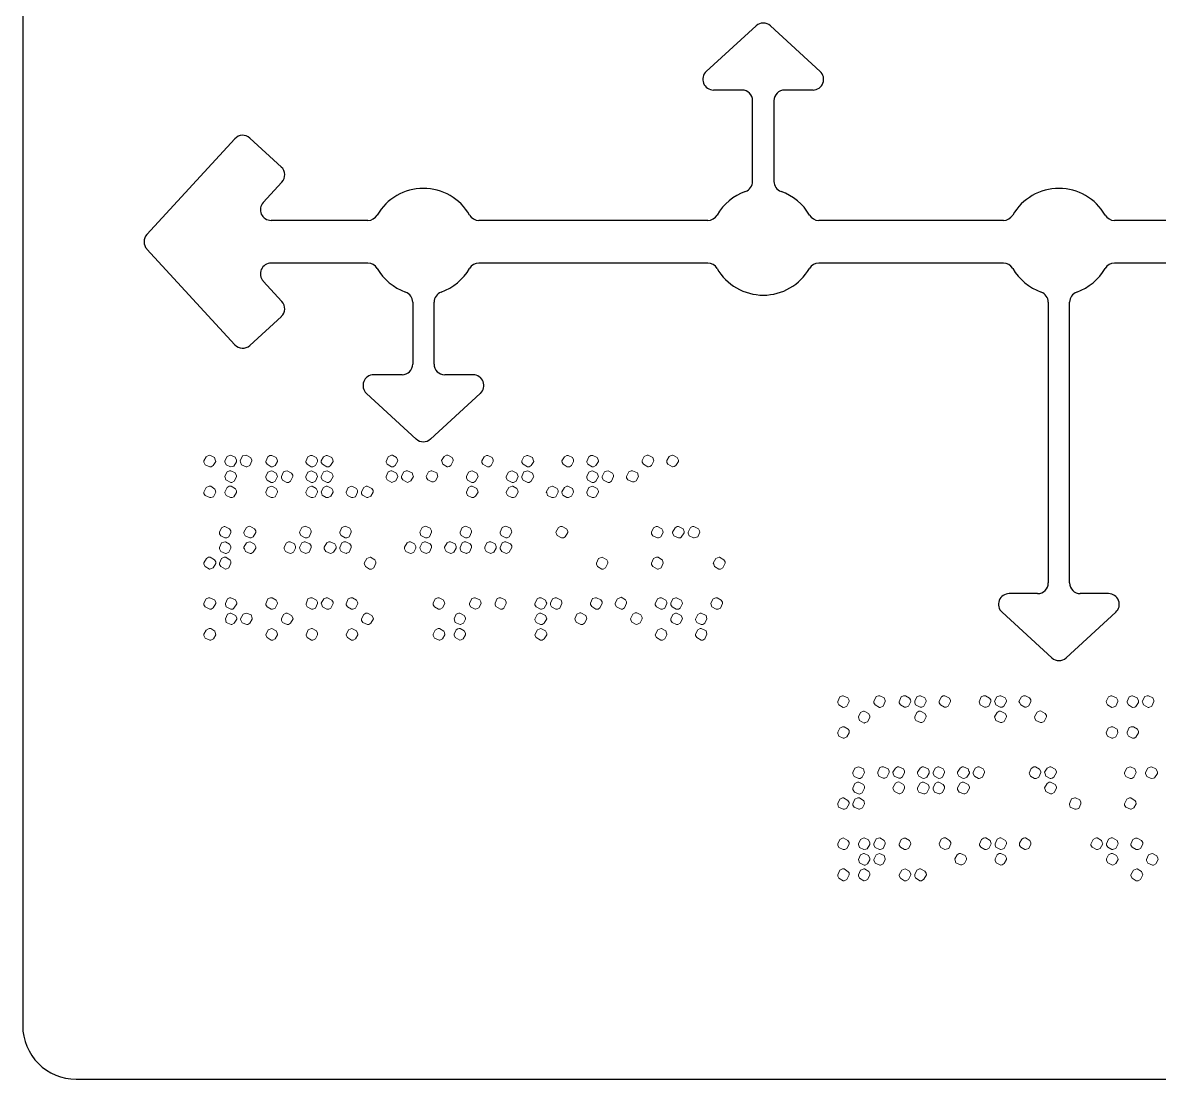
# Model space of a CAD drawing. Header units: millimetres. Extents: x 4903 to 8718, y 642 to 2401.
# Drawn here: x 4903.4 to 5116.4, y 648.4 to 846.4 of the extents above; entities that cross this region are included whole.
import ezdxf

# ---------------------------------------------------------------- set-up
doc = ezdxf.new("R2010")
doc.units = ezdxf.units.MM

msp = doc.modelspace()

# ---------------------------------------------------------------- linework, layer by layer
for p, q in [((5031.48, 837.24), (5040.8, 845.79)), ((5043.5, 845.79), (5052.82, 837.24)), ((5038.15, 833.76), (5032.83, 833.76)), ((5051.47, 833.76), (5046.15, 833.76)), ((5040.15, 816.64), (5040.15, 831.76)), ((5044.15, 831.76), (5044.15, 816.64)), ((4943.12, 824.62), (4926.65, 806.68)), ((4951.84, 819.33), (4945.94, 824.74)), ((4948.44, 812.68), (4951.96, 816.51)), ((4968.07, 809.33), (4949.92, 809.33)), ((5031.76, 809.33), (4988.85, 809.33)), ((5087.16, 809.33), (5052.54, 809.33)), ((5175.79, 809.33), (5107.95, 809.33)), ((4926.65, 803.97), (4943.12, 786.03)), ((4968.07, 801.33), (4949.92, 801.33)), ((5031.76, 801.33), (4988.85, 801.33)), ((5087.16, 801.33), (5052.54, 801.33)), ((5175.79, 801.33), (5107.95, 801.33)), ((4951.96, 794.15), (4948.44, 797.97)), ((4976.46, 794.01), (4976.46, 782.4)), ((4980.46, 782.4), (4980.46, 794.01)), ((5095.56, 794.01), (5095.56, 741.4)), ((5099.56, 741.4), (5099.56, 794.01)), ((4945.94, 785.91), (4951.84, 791.32)), ((4974.46, 780.4), (4969.14, 780.4)), ((4987.78, 780.4), (4982.46, 780.4)), ((4967.79, 776.92), (4977.11, 768.37)), ((4979.81, 768.37), (4989.13, 776.92)), ((5093.56, 739.4), (5088.24, 739.4)), ((5106.87, 739.4), (5101.56, 739.4)), ((5086.89, 735.93), (5096.2, 727.38)), ((5098.91, 727.38), (5108.23, 735.93))]:
    msp.add_line(p, q)
msp.add_lwpolyline([(4903.38, 935.42), (4903.38, 658.42, 0.414214), (4913.38, 648.42), (5313.38, 648.42, 0.414214), (5323.38, 658.42), (5323.38, 935.42, 0.414214), (5313.38, 945.42), (4913.38, 945.42, 0.414214)], format="xyb", close=True)
at = {"color": 139, "lineweight": 0}
for points in [[(4938.44, 765.36), (4938.21, 765.28), (4937.73, 765.05), (4937.34, 764.26), (4937.34, 764.02), (4937.58, 763.55), (4938.44, 763.15), (4938.44, 763.15), (4938.68, 763.15), (4939.07, 763.39), (4939.55, 764.18), (4939.47, 764.49), (4939.31, 764.89)], [(4942.31, 765.36), (4942.15, 765.28), (4941.67, 765.12), (4941.28, 764.26), (4941.28, 764.1), (4941.52, 763.55), (4942.31, 763.15), (4942.7, 763.23), (4942.94, 763.31), (4943.41, 764.1), (4943.41, 764.41), (4943.17, 764.97)], [(4945.22, 765.36), (4945.06, 765.28), (4944.59, 765.2), (4944.12, 764.26), (4944.2, 764.02), (4944.35, 763.55), (4945.22, 763.15), (4945.38, 763.15), (4945.93, 763.39), (4946.32, 764.26), (4946.32, 764.49), (4946.09, 764.89)], [(4950.03, 765.28), (4949.95, 765.28), (4949.71, 765.28), (4949.32, 765.05), (4948.93, 764.18), (4948.93, 764.02), (4949.16, 763.63), (4949.95, 763.15), (4950.19, 763.15), (4950.66, 763.39), (4951.13, 764.18), (4951.13, 764.26), (4951.05, 764.49), (4950.9, 764.89)], [(4957.59, 765.28), (4957.44, 765.28), (4957.28, 765.28), (4956.81, 765.05), (4956.41, 764.18), (4956.41, 764.02), (4956.65, 763.63), (4957.44, 763.15), (4957.75, 763.15), (4958.22, 763.39), (4958.62, 764.18), (4958.62, 764.26), (4958.62, 764.49), (4958.38, 764.89)], [(4960.43, 765.28), (4960.27, 765.28), (4959.72, 765.05), (4959.33, 764.26), (4959.33, 763.94), (4959.56, 763.63), (4960.35, 763.15), (4960.51, 763.15), (4960.75, 763.15), (4961.06, 763.39), (4961.53, 764.18), (4961.46, 764.49), (4961.3, 764.89)], [(4972.65, 765.36), (4972.49, 765.36), (4972.33, 765.28), (4971.86, 765.05), (4971.46, 764.18), (4971.46, 764.02), (4971.7, 763.63), (4972.49, 763.15), (4972.8, 763.15), (4973.2, 763.39), (4973.67, 764.26), (4973.67, 764.26), (4973.59, 764.49), (4973.44, 764.89)], [(4983.05, 765.36), (4982.81, 765.36), (4982.34, 765.12), (4981.87, 764.34), (4981.95, 764.02), (4982.1, 763.63), (4982.89, 763.15), (4983.05, 763.15), (4983.29, 763.23), (4983.6, 763.39), (4984.07, 764.26), (4984.07, 764.49), (4983.84, 764.89)], [(4990.54, 765.28), (4990.3, 765.28), (4989.83, 765.05), (4989.43, 764.26), (4989.43, 763.94), (4989.59, 763.63), (4990.46, 763.15), (4990.54, 763.15), (4990.77, 763.15), (4991.17, 763.39), (4991.56, 764.18), (4991.56, 764.49), (4991.33, 764.89)], [(4998.02, 765.28), (4997.87, 765.28), (4997.31, 765.05), (4996.92, 764.26), (4996.92, 763.94), (4997.16, 763.63), (4997.95, 763.15), (4998.1, 763.15), (4998.26, 763.15), (4998.65, 763.39), (4999.13, 764.18), (4999.05, 764.49), (4998.89, 764.89)], [(5005.59, 765.28), (5005.35, 765.28), (5004.88, 765.05), (5004.41, 764.26), (5004.49, 763.94), (5004.64, 763.63), (5005.43, 763.15), (5005.59, 763.15), (5005.83, 763.15), (5006.22, 763.39), (5006.61, 764.18), (5006.61, 764.49), (5006.38, 764.89)], [(5010.24, 765.28), (5010.08, 765.28), (5009.85, 765.28), (5009.45, 765.05), (5009.06, 764.18), (5009.06, 764.02), (5009.29, 763.63), (5010.08, 763.15), (5010.32, 763.15), (5010.79, 763.39), (5011.26, 764.18), (5011.26, 764.26), (5011.19, 764.49), (5011.03, 764.89)], [(5020.56, 765.36), (5020.41, 765.36), (5019.85, 765.12), (5019.46, 764.34), (5019.46, 764.02), (5019.7, 763.63), (5020.49, 763.15), (5020.64, 763.15), (5020.88, 763.23), (5021.19, 763.39), (5021.67, 764.26), (5021.59, 764.49), (5021.43, 764.89)], [(5025.13, 765.36), (5025.21, 765.36), (5026, 764.89), (5026.24, 764.41), (5026.24, 764.18), (5025.77, 763.39), (5025.45, 763.23), (5025.21, 763.15), (5025.21, 763.15), (5025.13, 763.15), (5024.27, 763.63), (5024.11, 763.94), (5024.11, 764.18), (5024.11, 764.18), (5024.11, 764.34), (5024.5, 765.12), (5024.9, 765.28), (5025.13, 765.36), (5025.13, 765.36), (5025.13, 765.36)], [(4942.38, 762.44), (4942.15, 762.44), (4941.67, 762.21), (4941.28, 761.42), (4941.28, 761.34), (4941.44, 760.71), (4942.38, 760.24), (4942.54, 760.24), (4943.01, 760.47), (4943.41, 761.26), (4943.41, 761.5), (4943.17, 762.05)], [(4950.03, 762.44), (4949.79, 762.37), (4949.32, 762.13), (4948.93, 761.34), (4948.93, 761.1), (4949.16, 760.63), (4949.95, 760.24), (4950.26, 760.24), (4950.66, 760.47), (4951.13, 761.34), (4950.9, 761.97)], [(4952.94, 762.44), (4952.63, 762.37), (4952.24, 762.21), (4951.84, 761.34), (4951.84, 761.34), (4951.84, 761.1), (4952.08, 760.63), (4952.87, 760.24), (4953.18, 760.24), (4953.57, 760.47), (4953.97, 761.34), (4953.97, 761.58), (4953.73, 761.97)], [(4957.52, 762.44), (4957.28, 762.37), (4956.81, 762.13), (4956.41, 761.34), (4956.41, 761.1), (4956.65, 760.63), (4957.52, 760.24), (4957.75, 760.24), (4958.22, 760.47), (4958.62, 761.34), (4958.38, 761.97)], [(4960.43, 762.44), (4960.2, 762.37), (4959.72, 762.21), (4959.33, 761.34), (4959.33, 761.34), (4959.33, 761.1), (4959.56, 760.63), (4960.43, 760.24), (4960.67, 760.24), (4961.06, 760.47), (4961.53, 761.34), (4961.46, 761.58), (4961.3, 761.97)], [(4972.57, 762.44), (4972.33, 762.44), (4971.86, 762.21), (4971.46, 761.34), (4971.46, 761.1), (4971.7, 760.71), (4972.57, 760.24), (4972.8, 760.32), (4973.28, 760.55), (4973.67, 761.34), (4973.44, 761.97)], [(4975.48, 762.44), (4975.25, 762.44), (4974.78, 762.21), (4974.38, 761.42), (4974.38, 761.34), (4974.38, 761.1), (4974.62, 760.71), (4975.48, 760.24), (4975.72, 760.32), (4976.11, 760.55), (4976.59, 761.34), (4976.51, 761.58), (4976.35, 762.05)], [(4980.06, 762.44), (4979.9, 762.44), (4979.42, 762.21), (4978.95, 761.34), (4979.03, 761.1), (4979.27, 760.71), (4980.06, 760.32), (4980.37, 760.32), (4980.76, 760.55), (4981.16, 761.34), (4981, 762.05)], [(4987.62, 762.44), (4987.38, 762.37), (4986.91, 762.13), (4986.52, 761.34), (4986.52, 761.1), (4986.75, 760.63), (4987.54, 760.24), (4987.86, 760.24), (4988.25, 760.47), (4988.72, 761.34), (4988.49, 761.97)], [(4995.11, 762.44), (4994.87, 762.37), (4994.4, 762.13), (4994, 761.34), (4994, 761.1), (4994.24, 760.63), (4995.11, 760.24), (4995.34, 760.24), (4995.82, 760.47), (4996.21, 761.34), (4995.98, 761.97)], [(4998.02, 762.44), (4997.79, 762.37), (4997.31, 762.21), (4996.92, 761.34), (4996.92, 761.34), (4996.92, 761.1), (4997.16, 760.63), (4998.02, 760.24), (4998.26, 760.24), (4998.65, 760.47), (4999.13, 761.34), (4999.05, 761.58), (4998.89, 761.97)], [(5010.16, 762.44), (5009.92, 762.37), (5009.45, 762.13), (5009.06, 761.34), (5009.06, 761.1), (5009.29, 760.63), (5010.08, 760.24), (5010.4, 760.24), (5010.79, 760.47), (5011.26, 761.34), (5011.03, 761.97)], [(5013.08, 762.44), (5012.76, 762.37), (5012.37, 762.21), (5011.97, 761.34), (5011.97, 761.34), (5011.97, 761.1), (5012.21, 760.63), (5013.08, 760.24), (5013.31, 760.24), (5013.71, 760.47), (5014.1, 761.34), (5014.1, 761.58), (5013.87, 761.97)], [(5017.65, 762.44), (5017.41, 762.44), (5016.94, 762.21), (5016.54, 761.34), (5016.54, 761.1), (5016.78, 760.71), (5017.65, 760.32), (5017.96, 760.32), (5018.36, 760.55), (5018.75, 761.34), (5018.59, 762.05)], [(4938.6, 759.53), (4938.29, 759.53), (4937.73, 759.29), (4937.34, 758.43), (4937.34, 758.19), (4937.58, 757.79), (4938.44, 757.4), (4938.6, 757.4), (4939.15, 757.56), (4939.55, 758.43), (4939.47, 758.82), (4939.39, 758.98)], [(4942.46, 759.53), (4942.31, 759.53), (4942.07, 759.53), (4941.67, 759.29), (4941.28, 758.43), (4941.28, 758.27), (4941.52, 757.79), (4942.31, 757.4), (4942.38, 757.4), (4942.62, 757.4), (4942.94, 757.56), (4943.41, 758.35), (4943.41, 758.66), (4943.25, 759.06)], [(4950.03, 759.53), (4950.03, 759.53), (4949.32, 759.29), (4948.93, 758.43), (4948.93, 758.27), (4949.16, 757.79), (4949.95, 757.4), (4950.26, 757.4), (4950.66, 757.56), (4951.13, 758.43), (4951.13, 758.58), (4950.9, 759.13)], [(4957.59, 759.53), (4957.52, 759.53), (4956.89, 759.29), (4956.41, 758.43), (4956.41, 758.27), (4956.65, 757.79), (4957.44, 757.4), (4957.75, 757.4), (4958.15, 757.56), (4958.62, 758.43), (4958.62, 758.58), (4958.38, 759.13)], [(4960.43, 759.53), (4960.27, 759.53), (4959.72, 759.29), (4959.33, 758.5), (4959.41, 758.11), (4959.49, 757.87), (4960.27, 757.4), (4960.59, 757.4), (4961.14, 757.64), (4961.53, 758.43), (4961.46, 758.74), (4961.3, 759.13)], [(4965.08, 759.53), (4965.08, 759.53), (4964.37, 759.29), (4963.98, 758.43), (4963.98, 758.27), (4964.21, 757.79), (4965, 757.4), (4965.24, 757.4), (4965.71, 757.56), (4966.11, 758.43), (4966.11, 758.43), (4966.11, 758.74), (4965.95, 759.13)], [(4967.92, 759.53), (4967.76, 759.53), (4967.29, 759.29), (4966.89, 758.5), (4966.89, 758.11), (4967.05, 757.87), (4967.84, 757.4), (4968.08, 757.4), (4968.63, 757.64), (4969.02, 758.43), (4969.02, 758.74), (4968.79, 759.13)], [(4987.62, 759.53), (4987.38, 759.53), (4986.91, 759.29), (4986.52, 758.43), (4986.52, 758.27), (4986.75, 757.79), (4987.54, 757.4), (4987.86, 757.4), (4988.25, 757.64), (4988.72, 758.43), (4988.49, 759.13)], [(4995.19, 759.53), (4995.11, 759.53), (4994.48, 759.29), (4994, 758.43), (4994, 758.27), (4994.24, 757.79), (4995.03, 757.4), (4995.34, 757.4), (4995.74, 757.56), (4996.21, 758.43), (4996.21, 758.43), (4996.13, 758.74), (4995.98, 759.13)], [(5002.67, 759.53), (5002.6, 759.53), (5001.96, 759.29), (5001.49, 758.43), (5001.57, 758.27), (5001.73, 757.79), (5002.52, 757.4), (5002.83, 757.4), (5003.3, 757.56), (5003.7, 758.43), (5003.7, 758.43), (5003.7, 758.74), (5003.54, 759.13)], [(5005.51, 759.53), (5005.35, 759.53), (5004.88, 759.29), (5004.41, 758.5), (5004.49, 758.11), (5004.57, 757.87), (5005.35, 757.4), (5005.67, 757.4), (5006.22, 757.64), (5006.61, 758.43), (5006.54, 758.74), (5006.38, 759.13)], [(5010.16, 759.53), (5010.16, 759.53), (5009.45, 759.29), (5009.06, 758.43), (5009.06, 758.27), (5009.29, 757.79), (5010.08, 757.4), (5010.4, 757.4), (5010.79, 757.56), (5011.26, 758.43), (5011.26, 758.58), (5011.03, 759.13)], [(4941.28, 751.96), (4941.12, 751.96), (4940.65, 751.73), (4940.26, 750.94), (4940.26, 750.62), (4940.49, 750.23), (4941.28, 749.83), (4941.36, 749.83), (4941.6, 749.83), (4941.99, 750.07), (4942.38, 750.86), (4942.38, 751.17), (4942.15, 751.57)], [(4945.93, 752.04), (4945.69, 751.96), (4945.3, 751.81), (4944.83, 750.94), (4944.83, 750.7), (4945.06, 750.23), (4945.93, 749.83), (4946.17, 749.83), (4946.56, 750.07), (4947.03, 750.86), (4947.03, 751.02), (4947.03, 751.17), (4946.8, 751.57)], [(4956.33, 752.04), (4956.1, 751.96), (4955.7, 751.81), (4955.23, 750.94), (4955.31, 750.7), (4955.47, 750.31), (4956.33, 749.83), (4956.33, 749.83), (4956.65, 749.83), (4957.04, 750.07), (4957.44, 750.94), (4957.44, 751.17), (4957.2, 751.65)], [(4963.82, 752.04), (4963.66, 751.96), (4963.19, 751.81), (4962.8, 750.94), (4962.8, 750.7), (4963.03, 750.31), (4963.82, 749.83), (4963.9, 749.83), (4964.14, 749.83), (4964.53, 750.07), (4964.92, 750.94), (4964.92, 751.17), (4964.69, 751.65)], [(4978.87, 752.04), (4978.64, 751.96), (4978.24, 751.81), (4977.77, 750.94), (4977.85, 750.7), (4978.01, 750.31), (4978.87, 749.83), (4978.87, 749.83), (4979.19, 749.83), (4979.58, 750.07), (4979.98, 750.94), (4979.98, 751.17), (4979.74, 751.65)], [(4986.44, 752.04), (4986.2, 751.96), (4985.73, 751.81), (4985.34, 750.94), (4985.34, 750.7), (4985.57, 750.31), (4986.36, 749.83), (4986.44, 749.83), (4986.68, 749.83), (4987.07, 750.07), (4987.46, 750.94), (4987.46, 751.17), (4987.23, 751.65)], [(4993.93, 752.04), (4993.69, 751.96), (4993.22, 751.81), (4992.82, 750.94), (4992.82, 750.7), (4993.06, 750.31), (4993.93, 749.83), (4993.93, 749.83), (4994.16, 749.83), (4994.56, 750.07), (4995.03, 750.94), (4994.95, 751.17), (4994.79, 751.65)], [(5004.33, 751.96), (5004.49, 751.96), (5005.27, 751.57), (5005.51, 751.1), (5005.51, 750.86), (5005.04, 750.07), (5004.72, 749.83), (5004.49, 749.83), (5004.49, 749.83), (5004.33, 749.83), (5003.54, 750.31), (5003.38, 750.62), (5003.3, 750.86), (5003.3, 750.86), (5003.3, 750.94), (5003.78, 751.81), (5004.17, 751.96), (5004.33, 751.96), (5004.33, 751.96), (5004.33, 751.96)], [(5022.3, 751.96), (5022.06, 751.96), (5021.59, 751.73), (5021.19, 750.94), (5021.19, 750.62), (5021.43, 750.23), (5022.3, 749.83), (5022.3, 749.83), (5022.53, 749.83), (5022.93, 750.07), (5023.4, 750.86), (5023.32, 751.17), (5023.16, 751.57)], [(5026.24, 751.96), (5026, 751.96), (5025.61, 751.73), (5025.13, 750.94), (5025.13, 750.78), (5025.37, 750.23), (5026.24, 749.83), (5026.63, 749.83), (5026.79, 749.99), (5027.34, 750.78), (5027.34, 751.02), (5027.11, 751.57)], [(5029.15, 751.96), (5028.92, 751.96), (5028.52, 751.81), (5028.05, 750.94), (5028.05, 750.7), (5028.29, 750.23), (5029.08, 749.83), (5029.23, 749.83), (5029.86, 750.07), (5030.26, 750.94), (5030.18, 751.17), (5030.02, 751.57)], [(4941.36, 749.13), (4941.04, 749.05), (4940.65, 748.89), (4940.26, 748.02), (4940.26, 747.79), (4940.49, 747.31), (4941.36, 746.92), (4941.52, 746.92), (4941.99, 747.16), (4942.38, 747.94), (4942.38, 748.26), (4942.15, 748.65)], [(4946.01, 749.13), (4945.93, 749.13), (4945.69, 749.05), (4945.3, 748.89), (4944.83, 748.1), (4944.83, 747.94), (4944.91, 747.79), (4945.14, 747.31), (4946.01, 746.92), (4946.17, 746.92), (4946.56, 747.16), (4947.03, 747.94), (4947.03, 748.18), (4946.8, 748.65)], [(4953.5, 749.13), (4953.42, 749.13), (4953.18, 749.13), (4952.79, 748.89), (4952.39, 748.1), (4952.39, 748.02), (4952.39, 747.79), (4952.63, 747.31), (4953.5, 746.92), (4953.73, 747), (4954.13, 747.16), (4954.52, 747.94), (4954.52, 748.26), (4954.28, 748.73)], [(4956.33, 749.13), (4956.1, 749.13), (4955.7, 748.89), (4955.23, 748.02), (4955.31, 747.79), (4955.55, 747.31), (4956.41, 746.92), (4956.57, 747), (4957.04, 747.16), (4957.44, 748.02), (4957.44, 748.34), (4957.2, 748.73)], [(4960.98, 749.13), (4960.9, 749.13), (4960.75, 749.13), (4960.35, 748.89), (4959.88, 748.1), (4959.88, 748.02), (4959.88, 747.79), (4960.2, 747.31), (4961.06, 746.92), (4961.22, 747), (4961.61, 747.16), (4962.09, 747.94), (4962.09, 748.26), (4961.85, 748.73)], [(4963.9, 749.13), (4963.58, 749.13), (4963.19, 748.89), (4962.8, 748.02), (4962.8, 747.79), (4963.03, 747.31), (4963.98, 746.92), (4964.06, 747), (4964.53, 747.16), (4964.92, 748.02), (4964.92, 748.34), (4964.69, 748.73)], [(4976.04, 749.13), (4975.96, 749.13), (4975.8, 749.13), (4975.41, 748.89), (4974.93, 748.1), (4974.93, 748.02), (4974.93, 747.79), (4975.17, 747.31), (4976.04, 746.92), (4976.27, 747), (4976.67, 747.16), (4977.06, 747.94), (4977.06, 748.26), (4976.82, 748.73)], [(4978.87, 749.13), (4978.64, 749.13), (4978.24, 748.89), (4977.77, 748.02), (4977.85, 747.79), (4978.09, 747.31), (4978.95, 746.92), (4979.11, 747), (4979.58, 747.16), (4979.98, 748.02), (4979.98, 748.34), (4979.74, 748.73)], [(4983.52, 749.13), (4983.52, 749.13), (4983.29, 749.13), (4982.89, 748.89), (4982.42, 748.1), (4982.42, 748.02), (4982.5, 747.79), (4982.73, 747.31), (4983.6, 746.92), (4983.76, 747), (4984.15, 747.16), (4984.63, 747.94), (4984.63, 748.26), (4984.39, 748.73)], [(4986.44, 749.13), (4986.12, 749.13), (4985.73, 748.89), (4985.34, 748.02), (4985.34, 747.79), (4985.57, 747.31), (4986.52, 746.92), (4986.6, 747), (4987.07, 747.16), (4987.46, 748.02), (4987.46, 748.34), (4987.23, 748.73)], [(4991.09, 749.13), (4991.01, 749.13), (4990.77, 749.13), (4990.38, 748.89), (4989.99, 748.1), (4989.99, 748.02), (4989.99, 747.79), (4990.22, 747.31), (4991.09, 746.92), (4991.25, 747), (4991.64, 747.16), (4992.11, 747.94), (4992.11, 748.26), (4991.88, 748.73)], [(4993.93, 749.13), (4993.69, 749.13), (4993.22, 748.89), (4992.82, 748.02), (4992.82, 747.79), (4993.14, 747.31), (4994, 746.92), (4994.16, 747), (4994.56, 747.16), (4995.03, 748.02), (4995.03, 748.34), (4994.79, 748.73)], [(4938.52, 746.21), (4938.21, 746.21), (4937.81, 745.97), (4937.34, 745.19), (4937.34, 744.95), (4937.58, 744.48), (4938.36, 744), (4938.44, 744), (4938.68, 744.08), (4939.07, 744.24), (4939.55, 745.03), (4939.55, 745.34), (4939.31, 745.74)], [(4941.44, 746.21), (4941.12, 746.21), (4940.65, 745.97), (4940.26, 745.11), (4940.26, 744.87), (4940.49, 744.48), (4941.36, 744), (4941.44, 744), (4941.99, 744.24), (4942.38, 745.11), (4942.38, 745.42), (4942.23, 745.66)], [(4968.47, 746.21), (4968.55, 746.21), (4969.34, 745.74), (4969.57, 745.34), (4969.57, 745.11), (4969.57, 745.11), (4969.57, 745.11), (4969.18, 744.24), (4968.71, 744), (4968.39, 744), (4967.6, 744.48), (4967.45, 744.95), (4967.37, 745.11), (4967.37, 745.11), (4967.84, 745.97), (4968.47, 746.21), (4968.47, 746.21)], [(5011.97, 746.21), (5011.97, 746.21), (5012.84, 745.74), (5013, 745.34), (5013, 745.11), (5013, 745.11), (5013, 745.11), (5012.6, 744.24), (5012.13, 744), (5011.89, 744), (5011.11, 744.48), (5010.87, 744.95), (5010.87, 745.11), (5010.87, 745.11), (5011.26, 745.97), (5011.97, 746.21), (5011.97, 746.21)], [(5022.46, 746.21), (5022.14, 746.21), (5021.59, 745.97), (5021.19, 745.11), (5021.19, 744.87), (5021.43, 744.48), (5022.3, 744), (5022.46, 744), (5023.01, 744.24), (5023.4, 745.11), (5023.32, 745.42), (5023.24, 745.66)], [(5033.88, 746.21), (5033.96, 746.21), (5034.75, 745.74), (5034.99, 745.34), (5034.99, 745.11), (5034.99, 745.11), (5034.99, 745.11), (5034.59, 744.24), (5034.12, 744), (5033.8, 744), (5033.02, 744.48), (5032.86, 744.95), (5032.78, 745.11), (5032.78, 745.11), (5033.25, 745.97), (5033.88, 746.21), (5033.88, 746.21)], [(4938.44, 738.64), (4938.21, 738.64), (4937.73, 738.41), (4937.34, 737.62), (4937.34, 737.3), (4937.58, 736.91), (4938.44, 736.52), (4938.44, 736.52), (4938.68, 736.52), (4939.07, 736.75), (4939.55, 737.54), (4939.55, 737.78), (4939.31, 738.25)], [(4942.38, 738.64), (4942.15, 738.64), (4941.75, 738.41), (4941.36, 737.54), (4941.36, 737.38), (4941.52, 736.91), (4942.38, 736.52), (4942.78, 736.52), (4942.94, 736.67), (4943.49, 737.46), (4943.49, 737.7), (4943.25, 738.25)], [(4950.11, 738.64), (4949.95, 738.64), (4949.79, 738.64), (4949.32, 738.41), (4948.93, 737.46), (4948.93, 737.3), (4949.16, 736.91), (4949.95, 736.52), (4950.19, 736.52), (4950.66, 736.67), (4951.13, 737.54), (4951.13, 737.62), (4951.05, 737.78), (4950.9, 738.17)], [(4957.59, 738.64), (4957.52, 738.64), (4957.28, 738.64), (4956.81, 738.41), (4956.49, 737.46), (4956.49, 737.3), (4956.65, 736.91), (4957.52, 736.52), (4957.75, 736.52), (4958.22, 736.67), (4958.62, 737.54), (4958.62, 737.62), (4958.62, 737.78), (4958.46, 738.17)], [(4960.51, 738.64), (4960.27, 738.64), (4959.8, 738.41), (4959.33, 737.62), (4959.41, 737.3), (4959.56, 736.91), (4960.35, 736.52), (4960.51, 736.52), (4960.75, 736.52), (4961.14, 736.67), (4961.53, 737.54), (4961.53, 737.78), (4961.3, 738.17)], [(4965.16, 738.64), (4965, 738.64), (4964.84, 738.64), (4964.37, 738.41), (4963.98, 737.46), (4963.98, 737.3), (4964.21, 736.91), (4965, 736.52), (4965.24, 736.52), (4965.71, 736.67), (4966.18, 737.54), (4966.18, 737.62), (4966.11, 737.78), (4965.95, 738.17)], [(4981.4, 738.64), (4981.16, 738.64), (4980.69, 738.41), (4980.29, 737.62), (4980.29, 737.3), (4980.53, 736.91), (4981.32, 736.52), (4981.4, 736.52), (4981.63, 736.52), (4982.03, 736.75), (4982.5, 737.54), (4982.42, 737.78), (4982.18, 738.25)], [(4988.17, 738.64), (4988.02, 738.64), (4987.54, 738.49), (4987.07, 737.54), (4987.07, 737.38), (4987.31, 736.91), (4988.17, 736.52), (4988.25, 736.52), (4988.88, 736.75), (4989.28, 737.54), (4989.2, 737.86), (4989.04, 738.25)], [(4992.9, 738.64), (4992.98, 738.64), (4993.77, 738.25), (4994, 737.78), (4994, 737.54), (4993.53, 736.67), (4993.22, 736.52), (4992.98, 736.52), (4992.98, 736.52), (4992.9, 736.52), (4992.03, 736.99), (4991.88, 737.3), (4991.88, 737.54), (4991.88, 737.54), (4991.88, 737.62), (4992.27, 738.49), (4992.67, 738.64), (4992.9, 738.64), (4992.9, 738.64), (4992.9, 738.64)], [(5000.55, 738.64), (5000.39, 738.64), (5000.15, 738.64), (4999.76, 738.41), (4999.36, 737.46), (4999.36, 737.3), (4999.6, 736.91), (5000.39, 736.52), (5000.62, 736.52), (5001.1, 736.67), (5001.57, 737.54), (5001.57, 737.62), (5001.49, 737.78), (5001.33, 738.17)], [(5003.38, 738.64), (5003.15, 738.64), (5002.67, 738.41), (5002.28, 737.62), (5002.28, 737.3), (5002.44, 736.91), (5003.3, 736.52), (5003.38, 736.52), (5003.62, 736.52), (5004.01, 736.67), (5004.41, 737.54), (5004.41, 737.78), (5004.25, 738.17)], [(5010.87, 738.64), (5010.71, 738.64), (5010.16, 738.49), (5009.77, 737.62), (5009.77, 737.38), (5010, 736.99), (5010.79, 736.52), (5010.95, 736.52), (5011.19, 736.52), (5011.5, 736.75), (5011.97, 737.54), (5011.97, 737.86), (5011.74, 738.25)], [(5015.52, 738.72), (5015.28, 738.64), (5014.81, 738.41), (5014.42, 737.62), (5014.42, 737.38), (5014.65, 736.91), (5015.52, 736.52), (5015.76, 736.52), (5016.15, 736.75), (5016.54, 737.62), (5016.54, 737.86), (5016.31, 738.25)], [(5023.09, 738.64), (5022.93, 738.64), (5022.77, 738.64), (5022.3, 738.41), (5021.9, 737.46), (5021.9, 737.3), (5022.14, 736.91), (5022.93, 736.52), (5023.24, 736.52), (5023.72, 736.67), (5024.11, 737.54), (5024.11, 737.62), (5024.11, 737.78), (5023.87, 738.17)], [(5025.92, 738.64), (5025.77, 738.64), (5025.21, 738.41), (5024.82, 737.62), (5024.82, 737.3), (5025.06, 736.91), (5025.84, 736.52), (5026, 736.52), (5026.24, 736.52), (5026.55, 736.67), (5027.03, 737.54), (5026.95, 737.78), (5026.79, 738.17)], [(5033.49, 738.64), (5033.25, 738.64), (5032.78, 738.41), (5032.31, 737.62), (5032.39, 737.3), (5032.54, 736.91), (5033.33, 736.52), (5033.49, 736.52), (5033.73, 736.52), (5034.12, 736.67), (5034.51, 737.54), (5034.51, 737.78), (5034.28, 738.17)], [(4942.38, 735.73), (4942.23, 735.73), (4941.75, 735.57), (4941.36, 734.7), (4941.36, 734.7), (4941.52, 733.99), (4942.46, 733.6), (4942.54, 733.6), (4943.01, 733.84), (4943.49, 734.62), (4943.49, 734.86), (4943.25, 735.33)], [(4945.3, 735.73), (4944.67, 735.57), (4944.2, 734.7), (4944.2, 734.55), (4944.51, 733.92), (4945.38, 733.6), (4945.54, 733.6), (4945.93, 733.84), (4946.4, 734.62), (4946.4, 734.78), (4946.17, 735.41)], [(4952.94, 735.73), (4952.71, 735.73), (4952.24, 735.49), (4951.84, 734.7), (4951.84, 734.7), (4951.84, 734.39), (4952.08, 733.99), (4952.94, 733.6), (4953.18, 733.6), (4953.57, 733.84), (4954.05, 734.7), (4953.97, 734.86), (4953.73, 735.33)], [(4968, 735.73), (4967.68, 735.73), (4967.29, 735.49), (4966.89, 734.7), (4966.89, 734.7), (4966.89, 734.39), (4967.13, 733.99), (4968, 733.6), (4968.23, 733.6), (4968.63, 733.84), (4969.1, 734.7), (4969.02, 734.86), (4968.79, 735.33)], [(4985.26, 735.73), (4985.1, 735.73), (4984.63, 735.57), (4984.23, 734.7), (4984.23, 734.7), (4984.39, 733.99), (4985.34, 733.6), (4985.41, 733.6), (4985.97, 733.84), (4986.36, 734.62), (4986.36, 734.86), (4986.12, 735.33)], [(5000.47, 735.73), (5000.23, 735.73), (4999.76, 735.49), (4999.36, 734.62), (4999.36, 734.47), (4999.6, 733.99), (5000.39, 733.6), (5000.7, 733.6), (5001.1, 733.84), (5001.57, 734.7), (5001.33, 735.33)], [(5007.95, 735.81), (5007.8, 735.81), (5007.24, 735.57), (5006.85, 734.7), (5006.93, 734.47), (5007.09, 734.07), (5007.95, 733.6), (5008.27, 733.6), (5008.66, 733.84), (5009.06, 734.7), (5008.9, 735.33)], [(5018.44, 735.81), (5018.12, 735.81), (5017.73, 735.57), (5017.25, 734.7), (5017.25, 734.7), (5017.33, 734.47), (5017.49, 734.07), (5018.36, 733.6), (5018.59, 733.68), (5019.07, 733.92), (5019.46, 734.7), (5019.46, 734.94), (5019.22, 735.41)], [(5025.92, 735.73), (5025.69, 735.73), (5025.21, 735.49), (5024.82, 734.7), (5024.82, 734.7), (5024.82, 734.39), (5025.06, 733.99), (5025.92, 733.6), (5026.16, 733.6), (5026.55, 733.84), (5027.03, 734.7), (5026.95, 734.86), (5026.79, 735.33)], [(5030.49, 735.73), (5030.34, 735.73), (5029.86, 735.49), (5029.47, 734.62), (5029.47, 734.47), (5029.71, 733.99), (5030.49, 733.6), (5030.81, 733.6), (5031.2, 733.84), (5031.6, 734.7), (5031.44, 735.33)], [(4938.6, 732.89), (4938.29, 732.89), (4937.73, 732.58), (4937.34, 731.79), (4937.34, 731.55), (4937.58, 731.08), (4938.44, 730.68), (4938.6, 730.68), (4939.15, 730.92), (4939.55, 731.71), (4939.47, 732.1), (4939.39, 732.34)], [(4950.03, 732.89), (4950.03, 732.89), (4949.4, 732.65), (4948.93, 731.71), (4948.93, 731.63), (4949.16, 731.16), (4949.95, 730.68), (4950.26, 730.68), (4950.66, 730.92), (4951.13, 731.71), (4951.13, 731.79), (4951.05, 732.02), (4950.9, 732.42)], [(4957.59, 732.89), (4957.52, 732.89), (4956.89, 732.65), (4956.49, 731.71), (4956.49, 731.63), (4956.65, 731.16), (4957.52, 730.68), (4957.75, 730.68), (4958.22, 730.92), (4958.62, 731.71), (4958.62, 731.79), (4958.62, 732.02), (4958.46, 732.42)], [(4965.08, 732.89), (4965.08, 732.89), (4964.45, 732.65), (4963.98, 731.71), (4963.98, 731.63), (4964.21, 731.16), (4965, 730.68), (4965.32, 730.68), (4965.71, 730.92), (4966.18, 731.71), (4966.18, 731.79), (4966.11, 732.02), (4965.95, 732.42)], [(4981.47, 732.89), (4981.24, 732.89), (4980.69, 732.58), (4980.29, 731.79), (4980.29, 731.55), (4980.53, 731.08), (4981.4, 730.68), (4981.55, 730.68), (4982.03, 730.92), (4982.5, 731.71), (4982.42, 732.1), (4982.26, 732.34)], [(4985.34, 732.89), (4985.18, 732.89), (4984.94, 732.81), (4984.63, 732.65), (4984.23, 731.79), (4984.23, 731.63), (4984.39, 731.16), (4985.26, 730.68), (4985.26, 730.68), (4985.57, 730.76), (4985.89, 730.92), (4986.36, 731.71), (4986.36, 732.02), (4986.12, 732.42)], [(5000.47, 732.89), (5000.47, 732.89), (4999.84, 732.65), (4999.36, 731.71), (4999.36, 731.63), (4999.6, 731.16), (5000.39, 730.68), (5000.7, 730.68), (5001.1, 730.92), (5001.57, 731.71), (5001.57, 731.94), (5001.33, 732.42)], [(5023.09, 732.89), (5023.01, 732.89), (5022.38, 732.65), (5021.9, 731.71), (5021.9, 731.63), (5022.14, 731.16), (5022.93, 730.68), (5023.24, 730.68), (5023.72, 730.92), (5024.11, 731.71), (5024.11, 731.79), (5024.03, 732.02), (5023.87, 732.42)], [(5030.49, 732.89), (5030.34, 732.89), (5029.86, 732.65), (5029.47, 731.79), (5029.47, 731.55), (5029.71, 731.16), (5030.49, 730.68), (5030.81, 730.68), (5031.2, 730.92), (5031.6, 731.79), (5031.44, 732.42)], [(5057.13, 720.28), (5056.97, 720.28), (5056.5, 720.04), (5056.11, 719.18), (5056.11, 718.94), (5056.34, 718.55), (5057.13, 718.07), (5057.13, 718.07), (5057.45, 718.15), (5057.84, 718.31), (5058.24, 719.18), (5058.24, 719.41), (5058, 719.89)], [(5063.99, 720.28), (5063.75, 720.28), (5063.28, 720.12), (5062.89, 719.18), (5062.89, 718.94), (5063.12, 718.55), (5063.91, 718.07), (5064.07, 718.07), (5064.62, 718.31), (5065.01, 719.18), (5065.01, 719.41), (5064.78, 719.89)], [(5068.8, 720.28), (5068.64, 720.28), (5068.4, 720.28), (5068.01, 720.04), (5067.61, 719.1), (5067.61, 718.94), (5067.85, 718.55), (5068.64, 718.15), (5068.87, 718.15), (5069.35, 718.31), (5069.82, 719.18), (5069.82, 719.26), (5069.74, 719.49), (5069.58, 719.81)], [(5071.63, 720.28), (5071.4, 720.28), (5070.92, 720.04), (5070.53, 719.26), (5070.53, 718.94), (5070.69, 718.55), (5071.55, 718.15), (5071.63, 718.15), (5071.87, 718.15), (5072.26, 718.31), (5072.66, 719.18), (5072.66, 719.41), (5072.42, 719.89)], [(5076.13, 720.28), (5076.2, 720.28), (5077.07, 719.81), (5077.23, 719.41), (5077.23, 719.18), (5076.83, 718.31), (5076.44, 718.15), (5076.2, 718.15), (5076.2, 718.15), (5076.13, 718.15), (5075.34, 718.55), (5075.1, 718.94), (5075.1, 719.18), (5075.1, 719.18), (5075.1, 719.26), (5075.57, 720.04), (5075.89, 720.28), (5076.13, 720.28), (5076.13, 720.28), (5076.13, 720.28)], [(5083.77, 720.28), (5083.69, 720.28), (5083.45, 720.28), (5082.98, 720.04), (5082.59, 719.1), (5082.67, 718.94), (5082.82, 718.55), (5083.61, 718.15), (5083.93, 718.15), (5084.4, 718.31), (5084.79, 719.18), (5084.79, 719.26), (5084.79, 719.49), (5084.56, 719.81)], [(5086.69, 720.28), (5086.45, 720.28), (5085.9, 720.04), (5085.5, 719.26), (5085.58, 718.94), (5085.74, 718.55), (5086.53, 718.15), (5086.69, 718.15), (5086.92, 718.15), (5087.24, 718.31), (5087.71, 719.18), (5087.71, 719.41), (5087.47, 719.89)], [(5091.26, 720.28), (5090.94, 720.28), (5090.55, 720.04), (5090.07, 719.18), (5090.15, 719.02), (5090.39, 718.55), (5091.18, 718.15), (5091.41, 718.15), (5091.89, 718.39), (5092.28, 719.18), (5092.28, 719.49), (5092.05, 719.89)], [(5107.49, 720.28), (5107.26, 720.28), (5106.86, 720.04), (5106.39, 719.18), (5106.47, 718.94), (5106.63, 718.55), (5107.49, 718.07), (5107.49, 718.07), (5107.73, 718.15), (5108.2, 718.31), (5108.6, 719.18), (5108.6, 719.41), (5108.36, 719.89)], [(5111.35, 720.28), (5111.2, 720.28), (5110.72, 720.04), (5110.33, 719.18), (5110.33, 719.02), (5110.57, 718.55), (5111.35, 718.07), (5111.75, 718.15), (5111.98, 718.23), (5112.46, 719.02), (5112.46, 719.34), (5112.22, 719.89)], [(5114.35, 720.28), (5114.11, 720.28), (5113.64, 720.12), (5113.17, 719.18), (5113.25, 718.94), (5113.4, 718.55), (5114.27, 718.07), (5114.43, 718.07), (5114.98, 718.31), (5115.37, 719.18), (5115.37, 719.41), (5115.14, 719.89)], [(5061.07, 717.37), (5060.91, 717.37), (5060.36, 717.13), (5059.97, 716.34), (5059.97, 716.26), (5060.21, 715.63), (5061.07, 715.16), (5061.23, 715.24), (5061.7, 715.39), (5062.1, 716.18), (5062.1, 716.5), (5061.86, 716.97)], [(5071.63, 717.37), (5071.32, 717.37), (5070.92, 717.13), (5070.53, 716.34), (5070.53, 716.34), (5070.53, 716.03), (5070.77, 715.63), (5071.63, 715.24), (5071.87, 715.24), (5072.26, 715.47), (5072.66, 716.34), (5072.66, 716.5), (5072.42, 716.97)], [(5086.61, 717.37), (5086.37, 717.37), (5085.98, 717.13), (5085.5, 716.34), (5085.5, 716.34), (5085.58, 716.03), (5085.74, 715.63), (5086.61, 715.24), (5086.84, 715.24), (5087.32, 715.47), (5087.71, 716.34), (5087.71, 716.5), (5087.47, 716.97)], [(5094.09, 717.44), (5093.86, 717.37), (5093.46, 717.21), (5092.99, 716.34), (5092.99, 716.34), (5093.07, 716.1), (5093.23, 715.63), (5094.09, 715.24), (5094.33, 715.24), (5094.8, 715.47), (5095.2, 716.34), (5095.2, 716.58), (5094.96, 716.97)], [(5057.29, 714.45), (5056.97, 714.45), (5056.5, 714.21), (5056.11, 713.42), (5056.11, 713.19), (5056.34, 712.72), (5057.13, 712.32), (5057.29, 712.32), (5057.84, 712.56), (5058.24, 713.35), (5058.24, 713.74), (5058.08, 713.98)], [(5107.65, 714.45), (5107.33, 714.45), (5106.78, 714.21), (5106.39, 713.35), (5106.47, 713.11), (5106.63, 712.72), (5107.49, 712.32), (5107.65, 712.32), (5108.2, 712.56), (5108.6, 713.35), (5108.52, 713.74), (5108.44, 713.98)], [(5111.51, 714.45), (5111.35, 714.45), (5111.12, 714.45), (5110.72, 714.29), (5110.33, 713.42), (5110.33, 713.19), (5110.57, 712.72), (5111.35, 712.32), (5111.43, 712.32), (5111.67, 712.32), (5111.98, 712.48), (5112.46, 713.35), (5112.46, 713.58), (5112.3, 713.98)], [(5060.05, 706.96), (5059.81, 706.88), (5059.34, 706.73), (5058.94, 705.86), (5058.94, 705.62), (5059.18, 705.15), (5060.05, 704.76), (5060.05, 704.76), (5060.28, 704.76), (5060.68, 704.99), (5061.15, 705.86), (5061.07, 706.1), (5060.91, 706.57)], [(5064.7, 706.96), (5064.38, 706.96), (5063.99, 706.8), (5063.59, 705.94), (5063.59, 705.7), (5063.83, 705.23), (5064.62, 704.83), (5064.93, 704.83), (5065.33, 704.99), (5065.72, 705.86), (5065.72, 705.94), (5065.72, 706.17), (5065.56, 706.57)], [(5067.54, 706.96), (5067.3, 706.96), (5066.9, 706.73), (5066.43, 705.94), (5066.51, 705.62), (5066.67, 705.23), (5067.54, 704.83), (5067.54, 704.83), (5067.85, 704.83), (5068.24, 705.07), (5068.64, 705.86), (5068.64, 706.17), (5068.4, 706.57)], [(5072.18, 706.96), (5071.95, 706.96), (5071.55, 706.73), (5071.08, 705.94), (5071.08, 705.7), (5071.32, 705.23), (5072.11, 704.76), (5072.42, 704.83), (5072.82, 704.99), (5073.21, 705.78), (5073.21, 705.94), (5073.21, 706.17), (5073.05, 706.57)], [(5075.02, 706.96), (5074.86, 706.96), (5074.39, 706.73), (5074, 705.86), (5074, 705.62), (5074.23, 705.23), (5075.02, 704.76), (5075.02, 704.76), (5075.34, 704.83), (5075.73, 704.99), (5076.13, 705.86), (5076.13, 706.1), (5075.89, 706.57)], [(5079.67, 706.96), (5079.44, 706.96), (5079.04, 706.73), (5078.57, 705.94), (5078.57, 705.7), (5078.8, 705.23), (5079.59, 704.76), (5079.91, 704.83), (5080.3, 704.99), (5080.78, 705.78), (5080.78, 705.94), (5080.7, 706.17), (5080.54, 706.57)], [(5082.59, 706.96), (5082.35, 706.96), (5081.88, 706.73), (5081.48, 705.86), (5081.48, 705.62), (5081.72, 705.23), (5082.51, 704.76), (5082.59, 704.76), (5082.82, 704.83), (5083.22, 704.99), (5083.61, 705.86), (5083.61, 706.1), (5083.38, 706.57)], [(5093.15, 706.96), (5093.07, 706.96), (5092.83, 706.96), (5092.36, 706.65), (5091.97, 705.78), (5092.05, 705.62), (5092.2, 705.23), (5092.99, 704.76), (5093.31, 704.76), (5093.78, 704.99), (5094.17, 705.86), (5094.17, 705.94), (5094.17, 706.1), (5093.94, 706.49)], [(5096.06, 706.96), (5095.83, 706.96), (5095.36, 706.73), (5094.88, 705.94), (5094.96, 705.62), (5095.12, 705.23), (5095.91, 704.76), (5096.06, 704.76), (5096.3, 704.83), (5096.62, 704.99), (5097.09, 705.86), (5097.09, 706.1), (5096.85, 706.49)], [(5110.96, 706.96), (5110.72, 706.88), (5110.25, 706.73), (5109.86, 705.86), (5109.86, 705.62), (5110.09, 705.15), (5110.88, 704.76), (5110.96, 704.76), (5111.2, 704.76), (5111.59, 704.99), (5112.06, 705.86), (5111.98, 706.1), (5111.75, 706.57)], [(5114.9, 706.96), (5114.66, 706.88), (5114.19, 706.73), (5113.8, 705.86), (5113.8, 705.7), (5114.03, 705.15), (5114.82, 704.76), (5115.29, 704.83), (5115.45, 704.91), (5116, 705.7), (5116, 706.02), (5115.69, 706.57)], [(5060.05, 704.05), (5059.81, 704.05), (5059.34, 703.81), (5058.94, 702.94), (5058.94, 702.71), (5059.26, 702.23), (5060.13, 701.84), (5060.28, 701.92), (5060.68, 702.08), (5061.15, 702.94), (5061.15, 703.26), (5060.91, 703.65)], [(5067.54, 704.12), (5067.3, 704.05), (5066.9, 703.89), (5066.43, 703.02), (5066.51, 702.79), (5066.75, 702.31), (5067.61, 701.92), (5067.77, 701.92), (5068.24, 702.15), (5068.64, 702.94), (5068.64, 703.26), (5068.4, 703.65)], [(5072.18, 704.05), (5072.11, 704.05), (5071.95, 704.05), (5071.55, 703.89), (5071.08, 703.02), (5071.08, 702.94), (5071.08, 702.71), (5071.32, 702.23), (5072.26, 701.92), (5072.42, 701.92), (5072.82, 702.08), (5073.21, 702.94), (5073.21, 703.18), (5073.05, 703.65)], [(5075.02, 704.05), (5074.79, 704.05), (5074.39, 703.81), (5074, 703.02), (5074, 702.79), (5074.23, 702.23), (5075.1, 701.92), (5075.26, 701.92), (5075.73, 702.15), (5076.13, 702.94), (5076.13, 703.26), (5075.89, 703.65)], [(5079.67, 704.05), (5079.59, 704.05), (5079.44, 704.05), (5079.04, 703.89), (5078.57, 703.02), (5078.57, 702.94), (5078.57, 702.71), (5078.88, 702.23), (5079.75, 701.92), (5079.91, 701.92), (5080.3, 702.08), (5080.78, 702.94), (5080.78, 703.18), (5080.54, 703.65)], [(5095.99, 704.05), (5095.75, 704.05), (5095.36, 703.81), (5094.88, 703.02), (5094.88, 703.02), (5094.96, 702.71), (5095.12, 702.31), (5095.99, 701.92), (5096.22, 701.92), (5096.69, 702.15), (5097.09, 702.94), (5097.09, 703.18), (5096.85, 703.65)], [(5057.21, 701.13), (5056.97, 701.13), (5056.5, 700.89), (5056.11, 700.11), (5056.11, 699.87), (5056.27, 699.4), (5057.13, 699), (5057.13, 699), (5057.37, 699), (5057.76, 699.16), (5058.24, 700.03), (5058.24, 700.26), (5058, 700.66)], [(5060.21, 701.13), (5059.89, 701.13), (5059.34, 700.89), (5058.94, 700.03), (5058.94, 699.79), (5059.18, 699.4), (5060.05, 699), (5060.21, 699), (5060.76, 699.24), (5061.15, 700.03), (5061.07, 700.42), (5060.99, 700.58)], [(5100.56, 701.13), (5100.64, 701.13), (5101.5, 700.74), (5101.66, 700.34), (5101.66, 700.03), (5101.66, 700.03), (5101.66, 700.03), (5101.27, 699.16), (5100.79, 699), (5100.56, 699), (5099.69, 699.4), (5099.53, 699.87), (5099.53, 700.03), (5099.53, 700.03), (5099.93, 700.97), (5100.56, 701.13), (5100.56, 701.13)], [(5111.04, 701.13), (5110.8, 701.13), (5110.25, 700.89), (5109.86, 700.03), (5109.86, 699.79), (5110.09, 699.4), (5110.96, 699), (5111.12, 699), (5111.59, 699.24), (5112.06, 700.03), (5111.98, 700.42), (5111.83, 700.58)], [(5057.13, 693.64), (5056.97, 693.56), (5056.5, 693.33), (5056.11, 692.54), (5056.11, 692.3), (5056.34, 691.83), (5057.13, 691.44), (5057.13, 691.44), (5057.45, 691.44), (5057.84, 691.67), (5058.24, 692.46), (5058.24, 692.78), (5058, 693.17)], [(5061.07, 693.64), (5060.84, 693.56), (5060.36, 693.33), (5059.97, 692.54), (5059.97, 692.38), (5060.21, 691.83), (5060.99, 691.44), (5061.39, 691.52), (5061.62, 691.59), (5062.1, 692.38), (5062.1, 692.7), (5061.86, 693.25)], [(5063.99, 693.64), (5063.75, 693.56), (5063.28, 693.49), (5062.89, 692.54), (5062.89, 692.3), (5063.12, 691.83), (5063.91, 691.44), (5064.07, 691.44), (5064.62, 691.67), (5065.01, 692.54), (5065.01, 692.78), (5064.78, 693.17)], [(5068.8, 693.56), (5068.64, 693.56), (5068.48, 693.56), (5068.01, 693.33), (5067.61, 692.46), (5067.61, 692.3), (5067.85, 691.91), (5068.64, 691.44), (5068.87, 691.44), (5069.35, 691.67), (5069.82, 692.46), (5069.82, 692.54), (5069.74, 692.78), (5069.58, 693.17)], [(5076.28, 693.64), (5075.97, 693.64), (5075.49, 693.41), (5075.1, 692.54), (5075.18, 692.3), (5075.42, 691.83), (5076.2, 691.44), (5076.44, 691.52), (5076.91, 691.67), (5077.31, 692.54), (5077.31, 692.78), (5077.07, 693.17)], [(5083.85, 693.64), (5083.69, 693.64), (5083.45, 693.56), (5083.06, 693.33), (5082.67, 692.46), (5082.67, 692.3), (5082.9, 691.91), (5083.69, 691.44), (5083.93, 691.44), (5084.4, 691.67), (5084.87, 692.54), (5084.87, 692.54), (5084.79, 692.78), (5084.64, 693.17)], [(5086.69, 693.64), (5086.45, 693.64), (5085.98, 693.41), (5085.58, 692.54), (5085.58, 692.3), (5085.74, 691.91), (5086.61, 691.44), (5086.69, 691.44), (5086.92, 691.52), (5087.32, 691.67), (5087.71, 692.54), (5087.71, 692.78), (5087.55, 693.17)], [(5091.18, 693.64), (5091.26, 693.64), (5092.12, 693.17), (5092.28, 692.7), (5092.28, 692.46), (5091.89, 691.67), (5091.49, 691.52), (5091.26, 691.44), (5091.26, 691.44), (5091.18, 691.44), (5090.39, 691.91), (5090.15, 692.22), (5090.15, 692.46), (5090.15, 692.46), (5090.15, 692.62), (5090.63, 693.41), (5090.94, 693.56), (5091.18, 693.64), (5091.18, 693.64), (5091.18, 693.64)], [(5104.73, 693.64), (5104.58, 693.64), (5104.42, 693.56), (5103.95, 693.33), (5103.55, 692.46), (5103.55, 692.3), (5103.79, 691.91), (5104.58, 691.44), (5104.81, 691.44), (5105.29, 691.67), (5105.76, 692.54), (5105.76, 692.54), (5105.68, 692.78), (5105.52, 693.17)], [(5107.57, 693.64), (5107.33, 693.64), (5106.86, 693.41), (5106.47, 692.54), (5106.47, 692.3), (5106.7, 691.91), (5107.49, 691.44), (5107.65, 691.44), (5107.81, 691.52), (5108.2, 691.67), (5108.67, 692.54), (5108.6, 692.78), (5108.44, 693.17)], [(5112.22, 693.56), (5112.06, 693.56), (5111.91, 693.56), (5111.43, 693.33), (5111.04, 692.46), (5111.04, 692.3), (5111.27, 691.91), (5112.06, 691.44), (5112.38, 691.44), (5112.85, 691.67), (5113.25, 692.46), (5113.25, 692.54), (5113.25, 692.78), (5113.01, 693.17)], [(5061.07, 690.73), (5060.91, 690.73), (5060.36, 690.49), (5059.97, 689.62), (5059.97, 689.62), (5060.21, 688.99), (5061.07, 688.52), (5061.23, 688.52), (5061.7, 688.76), (5062.1, 689.54), (5062.1, 689.78), (5061.86, 690.33)], [(5063.91, 690.73), (5063.28, 690.49), (5062.89, 689.62), (5062.89, 689.47), (5063.12, 688.91), (5063.99, 688.52), (5064.15, 688.52), (5064.62, 688.76), (5065.01, 689.62), (5065.01, 689.7), (5064.78, 690.33)], [(5079.12, 690.73), (5078.88, 690.73), (5078.49, 690.49), (5078.02, 689.7), (5078.02, 689.7), (5078.1, 689.39), (5078.25, 688.99), (5079.12, 688.6), (5079.36, 688.6), (5079.83, 688.84), (5080.22, 689.62), (5080.22, 689.86), (5079.99, 690.33)], [(5086.69, 690.73), (5086.37, 690.73), (5085.98, 690.49), (5085.58, 689.7), (5085.58, 689.62), (5085.58, 689.39), (5085.82, 688.99), (5086.69, 688.52), (5086.92, 688.6), (5087.32, 688.84), (5087.71, 689.62), (5087.71, 689.86), (5087.47, 690.33)], [(5107.57, 690.73), (5107.33, 690.73), (5106.86, 690.49), (5106.47, 689.7), (5106.47, 689.62), (5106.47, 689.39), (5106.7, 688.99), (5107.57, 688.52), (5107.81, 688.6), (5108.2, 688.84), (5108.67, 689.62), (5108.6, 689.86), (5108.36, 690.33)], [(5115.06, 690.73), (5114.82, 690.65), (5114.35, 690.49), (5113.95, 689.62), (5113.95, 689.62), (5113.95, 689.39), (5114.19, 688.91), (5115.06, 688.52), (5115.29, 688.52), (5115.69, 688.76), (5116.16, 689.62), (5116.08, 689.86), (5115.92, 690.25)], [(5057.29, 687.81), (5056.97, 687.81), (5056.5, 687.57), (5056.11, 686.71), (5056.11, 686.47), (5056.34, 686.08), (5057.13, 685.6), (5057.29, 685.6), (5057.84, 685.84), (5058.24, 686.71), (5058.24, 687.1), (5058.08, 687.26)], [(5061.15, 687.81), (5060.99, 687.81), (5060.76, 687.73), (5060.36, 687.57), (5059.97, 686.71), (5059.97, 686.55), (5060.21, 686.08), (5060.99, 685.6), (5061.07, 685.6), (5061.31, 685.68), (5061.7, 685.84), (5062.1, 686.63), (5062.1, 686.94), (5061.94, 687.34)], [(5068.72, 687.81), (5068.72, 687.81), (5068.09, 687.57), (5067.61, 686.71), (5067.61, 686.55), (5067.85, 686.08), (5068.64, 685.6), (5068.95, 685.6), (5069.35, 685.84), (5069.82, 686.71), (5069.82, 686.87), (5069.58, 687.42)], [(5071.63, 687.81), (5071.4, 687.81), (5070.92, 687.57), (5070.53, 686.79), (5070.53, 686.39), (5070.69, 686.16), (5071.48, 685.6), (5071.79, 685.6), (5072.26, 685.92), (5072.74, 686.71), (5072.66, 687.02), (5072.42, 687.42)], [(5112.22, 687.81), (5112.14, 687.81), (5111.51, 687.57), (5111.04, 686.71), (5111.04, 686.55), (5111.27, 686.08), (5112.06, 685.6), (5112.38, 685.6), (5112.85, 685.84), (5113.25, 686.71), (5113.25, 686.71), (5113.17, 687.02), (5113.01, 687.34)]]:
    msp.add_lwpolyline(points, close=True, dxfattribs=at)
for centre, radius, start, end in [((5042.15, 844.31), 2, 47.4556, 132.5444), ((5032.83, 835.76), 2, 132.5444, 270), ((5051.47, 835.76), 2, 270, 47.4556), ((5038.15, 831.76), 2, 0, 90), ((5046.15, 831.76), 2, 90, 180), ((4944.59, 823.27), 2, 47.4556, 137.4556), ((4950.48, 817.86), 2, 317.4556, 47.4556), ((5038.15, 816.64), 2, 289.4712, 0), ((5046.15, 816.64), 2, 180, 250.5288), ((4978.46, 805.33), 10, 30, 150), ((5042.15, 805.33), 10, 109.4712, 150), ((5042.15, 805.33), 10, 30, 70.5288), ((5097.56, 805.33), 10, 30, 150), ((4949.92, 811.33), 2, 137.4556, 270), ((4968.07, 811.33), 2, 270, 330), ((4988.85, 811.33), 2, 210, 270), ((5031.76, 811.33), 2, 270, 330), ((5052.54, 811.33), 2, 210, 270), ((5087.16, 811.33), 2, 270, 330), ((5107.95, 811.33), 2, 210, 270), ((4928.12, 805.33), 2, 137.4556, 222.5444), ((4949.92, 799.33), 2, 90, 222.5444), ((4968.07, 799.33), 2, 30, 90), ((4988.85, 799.33), 2, 90, 150), ((5031.76, 799.33), 2, 30, 90), ((5052.54, 799.33), 2, 90, 150), ((5087.16, 799.33), 2, 30, 90), ((5107.95, 799.33), 2, 90, 150), ((4978.46, 805.33), 10, 210, 250.5288), ((4978.46, 805.33), 10, 289.4712, 330), ((5042.15, 805.33), 10, 210, 330), ((5097.56, 805.33), 10, 210, 250.5288), ((5097.56, 805.33), 10, 289.4712, 330), ((4974.46, 794.01), 2, 0, 70.5288), ((4982.46, 794.01), 2, 109.4712, 180), ((5093.56, 794.01), 2, 0, 70.5288), ((5101.56, 794.01), 2, 109.4712, 180), ((4950.48, 792.79), 2, 312.5444, 42.5444), ((4944.59, 787.38), 2, 222.5444, 312.5444), ((4974.46, 782.4), 2, 270, 0), ((4982.46, 782.4), 2, 180, 270), ((4969.14, 778.4), 2, 90, 227.4556), ((4987.78, 778.4), 2, 312.5444, 90), ((4978.46, 769.85), 2, 227.4556, 312.5444), ((5093.56, 741.4), 2, 270, 0), ((5101.56, 741.4), 2, 180, 270), ((5088.24, 737.4), 2, 90, 227.4556), ((5106.87, 737.4), 2, 312.5444, 90), ((5097.56, 728.85), 2, 227.4556, 312.5444)]:
    msp.add_arc(centre, radius, start, end)

doc.saveas('drawing.dxf')
